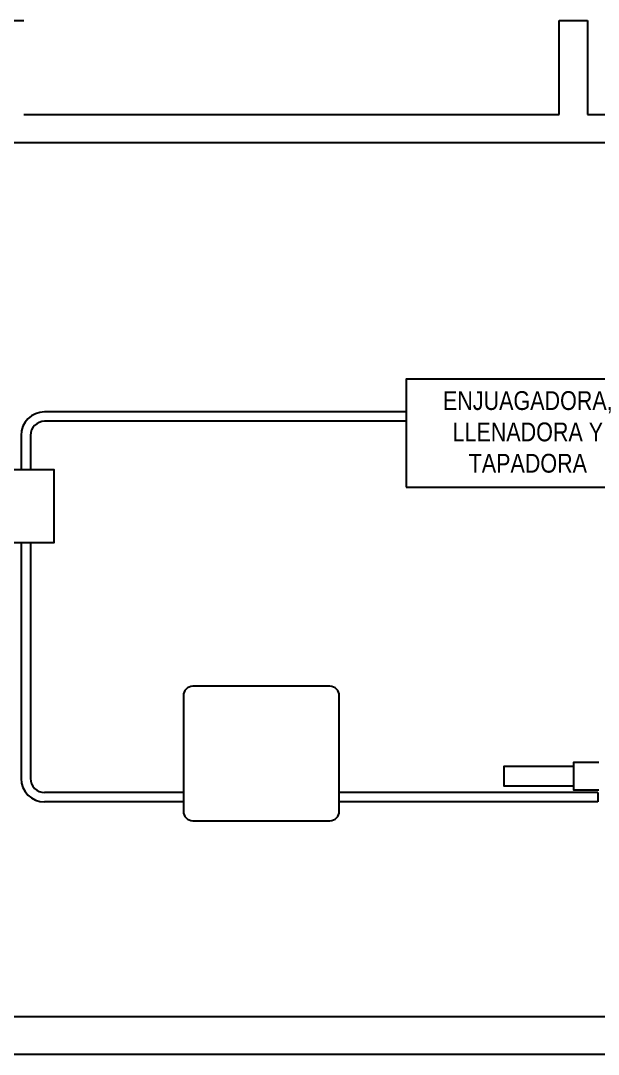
# Model space of a CAD drawing. Extents: x 3 to 114, y 126 to 173.
# Drawn here: x 42.12 to 48.27, y 160.41 to 171.41 of the extents above; entities that cross this region are included whole.
import ezdxf

# ---------------------------------------------------------------- set-up
doc = ezdxf.new("R2010")
doc.units = 0
doc.header["$LTSCALE"] = 0.02
doc.header["$MEASUREMENT"] = 0
for name, color, linetype in [('-REJILLAS', 8, 'CONTINUOUS'), ('01', 1, 'CONTINUOUS'), ('02', 2, 'CONTINUOUS'), ('columnas', 6, 'CONTINUOUS')]:
    doc.layers.add(name, color=color, linetype=linetype)

msp = doc.modelspace()

# ---------------------------------------------------------------- linework, layer by layer
at = {"layer": '-REJILLAS', "color": 0}
msp.add_lwpolyline([(31.18, 160.409), (53.575, 160.409), (53.575, 160.809), (31.18, 160.809)], dxfattribs=at)
at = {"layer": '01', "color": 0, "ltscale": 0.05}
for p, q in [((46.222, 167.245), (42.371, 167.245)), ((46.222, 167.145), (42.371, 167.145)), ((42.121, 166.995), (42.121, 166.631)), ((42.221, 166.995), (42.221, 166.631)), ((42.121, 165.851), (42.121, 163.345)), ((42.221, 165.851), (42.221, 163.345)), ((43.849, 163.195), (42.371, 163.195)), ((48.262, 163.195), (45.509, 163.195)), ((48.262, 163.195), (48.262, 163.095)), ((43.849, 163.095), (42.371, 163.095)), ((48.262, 163.095), (45.509, 163.095))]:
    msp.add_line(p, q, dxfattribs=at)
for centre, radius, start, end in [((42.371, 166.995), 0.25, 90, 180), ((42.371, 166.995), 0.15, 90, 180), ((42.371, 163.345), 0.25, 180, 270), ((42.371, 163.345), 0.15, 180, 270)]:
    msp.add_arc(centre, radius, start, end, dxfattribs=at)
at = {"layer": '02', "color": 0, "ltscale": 0.05}
for points in [[(46.222, 166.445), (48.622, 166.445), (48.622, 167.595), (46.222, 167.595)], [(41.571, 166.631), (42.471, 166.631), (42.471, 165.851), (41.571, 165.851)], [(48.001, 163.263), (47.266, 163.263), (47.266, 163.474), (48.001, 163.474)]]:
    msp.add_lwpolyline(points, close=True, dxfattribs=at)
msp.add_lwpolyline([(43.949, 162.895), (45.409, 162.895, 0.414214), (45.509, 162.995), (45.509, 164.225, 0.414214), (45.409, 164.325), (43.949, 164.325, 0.414214), (43.849, 164.225), (43.849, 162.995, 0.414214)], format="xyb", close=True, dxfattribs=at)
msp.add_lwpolyline([(48.273, 163.514), (48.001, 163.514), (48.001, 163.223), (48.273, 163.223)], dxfattribs=at)
at = {"layer": 'columnas', "color": 0}
for p, q in [((41.85, 171.409), (42.15, 171.409)), ((47.85, 170.409), (47.85, 171.409)), ((47.85, 171.409), (48.15, 171.409)), ((48.15, 171.409), (48.15, 170.409)), ((42.15, 170.409), (47.85, 170.409)), ((48.15, 170.409), (53.85, 170.409)), ((42.15, 170.109), (41.85, 170.109)), ((47.85, 170.109), (42.15, 170.109)), ((48.15, 170.109), (47.85, 170.109)), ((55.35, 170.109), (48.15, 170.109))]:
    msp.add_line(p, q, dxfattribs=at)

# ---------------------------------------------------------------- texts
at = {"layer": '01', "color": 0, "insert": (47.516, 167.031), "char_height": 0.2, "attachment_point": 5}
msp.add_mtext('{\\fArial Narrow|b0|i0|c0|p34;ENJUAGADORA, \\PLLENADORA Y\\PTAPADORA}', dxfattribs=at)

doc.saveas('drawing.dxf')
